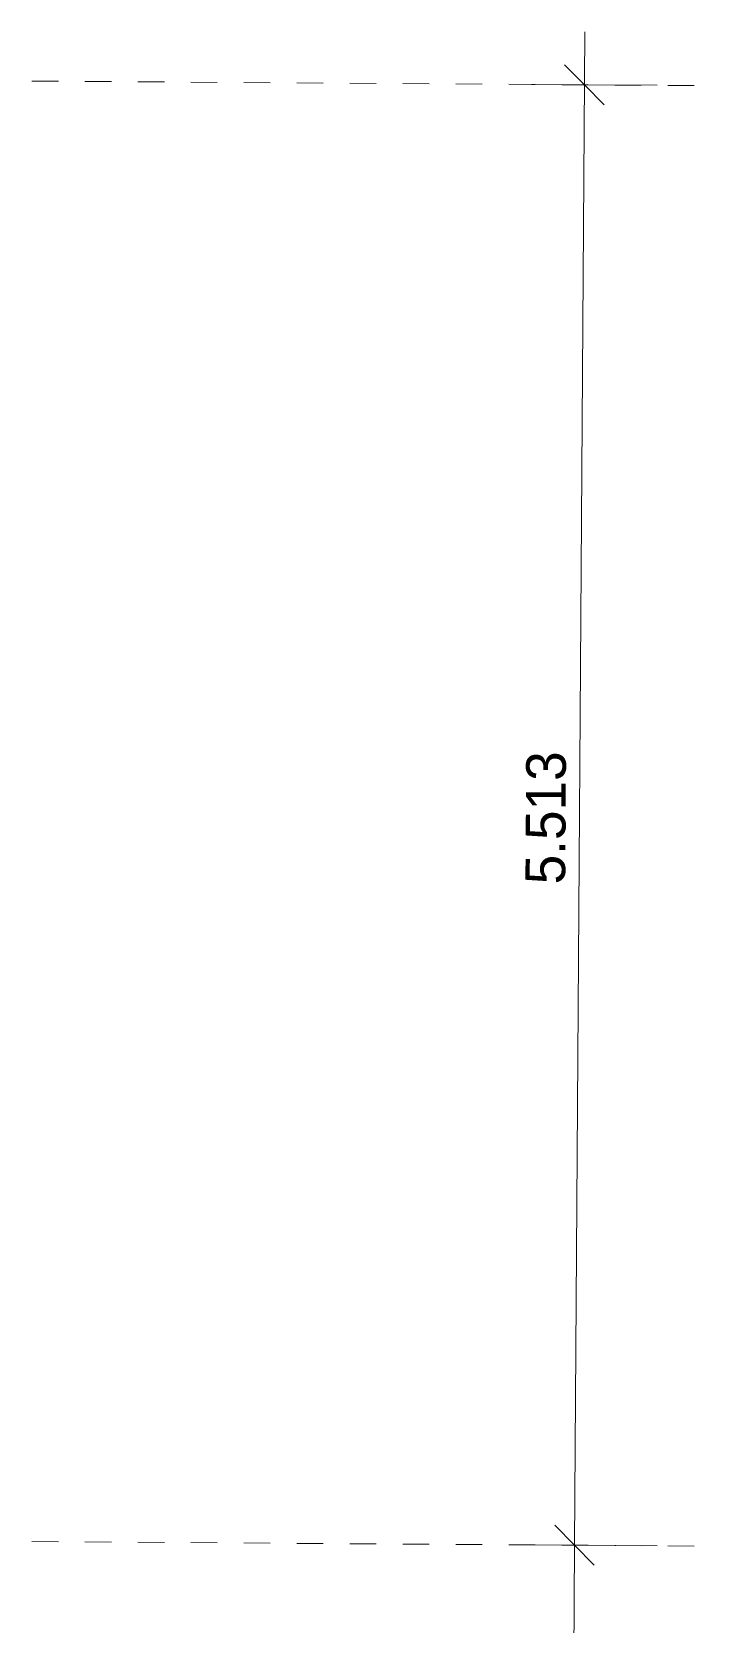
# Model space of a CAD drawing. Header units: metres. Extents: x 3 to 183, y -124 to 10.
# Drawn here: x 21.01 to 23.57, y -86.4 to -80.39 of the extents above; entities that cross this region are included whole.
import ezdxf

# ---------------------------------------------------------------- set-up
doc = ezdxf.new("R2010")
doc.units = ezdxf.units.M
doc.linetypes.add('Grid Line', pattern=[0.022225, 0.0127, -0.003175, 0.003175, -0.003175])
for name, color, linetype, lineweight in [('A-ANNO-DIMS', 7, 'Continuous', 9), ('A-ANNO-DIMS-100', 7, 'Continuous', 9), ('S-GRID', 7, 'Continuous', 9)]:
    doc.layers.add(name, color=color, linetype=linetype, lineweight=lineweight)
doc.styles.add('Century Gothic_3', font='GOTHIC.TTF', dxfattribs={"height": 0.15})
doc.dimstyles.new('FCA_N_Cotas_E100', dxfattribs={"dimscale": 0.3048, "dimtxt": 0.156625, "dimasz": 0.492126, "dimexe": 0.656168, "dimexo": 0.656168, "dimgap": 0.032808, "dimtad": 1, "dimdec": 3, "dimrnd": 0.001, "dimzin": 0, "dimdsep": 46, "dimtxsty": 'Century Gothic_3', "dimblk1": 'OBLIQUE', "dimblk2": 'OBLIQUE', "dimsah": 1, "dimcen": 0.09, "dimdle": 0.656168, "dimazin": 2, "dimtfac": 1, "dimtdec": 4, "dimtix": 1, "dimtmove": 0, "dimatfit": 3, "dimfxl": 1, "dimtvp": 1, "dimtolj": 1, "dimtzin": 0, "dimarcsym": 2})

# ---------------------------------------------------------------- blocks, each defined once
blk = doc.blocks.new('DIMBLOCK20-NFONDO-ESTANQUE EXT')
at = {"layer": 'A-ANNO-DIMS-100', "lineweight": 35}
for p, q in [((23.0533, -86.101), (22.9788, -86.0255)), ((23.0533, -86.101), (23.1278, -86.1765)), ((23.0161, -91.6134), (22.9416, -91.5379)), ((23.0161, -91.6134), (23.0906, -91.6889))]:
    blk.add_line(p, q, dxfattribs=at)
at = {"layer": 'A-ANNO-DIMS-100'}
for p, q in [((23.0533, -86.101), (22.8533, -86.0996)), ((23.0161, -91.6134), (23.0533, -86.101)), ((23.0533, -86.101), (23.3651, -86.1031)), ((23.0161, -91.6134), (22.8161, -91.6121)), ((23.0161, -91.6134), (23.3651, -91.6158))]:
    blk.add_line(p, q, dxfattribs=at)
at = {"layer": 'A-ANNO-DIMS-100', "color": 0, "insert": (22.8307, -89.1181), "char_height": 0.15, "width": 0.629484, "attachment_point": 1, "rotation": 89.61383, "line_spacing_factor": 0.984502, "style": 'Century Gothic_3'}
blk.add_mtext('5.513', dxfattribs=at)
blk = doc.blocks.new('_Oblique')
at = {"color": 0, "linetype": 'ByBlock', "lineweight": -2}
blk.add_line((-0.5, -0.5), (0.5, 0.5), dxfattribs=at)
blk = doc.blocks.new('DIMBLOCK21-NFONDO-ESTANQUE EXT')
at = {"layer": 'A-ANNO-DIMS-100'}
for p, q in [((23.0533, -86.101), (23.0918, -80.3886)), ((23.0904, -80.5886), (22.8905, -80.5872)), ((23.0904, -80.5886), (23.3651, -80.5904)), ((23.0533, -86.101), (22.8533, -86.0996)), ((23.0533, -86.101), (23.3651, -86.1031))]:
    blk.add_line(p, q, dxfattribs=at)
at = {"layer": 'A-ANNO-DIMS-100', "lineweight": 35}
for p, q in [((23.0904, -80.5886), (23.016, -80.5131)), ((23.0904, -80.5886), (23.1649, -80.6641)), ((23.0533, -86.101), (22.9788, -86.0255)), ((23.0533, -86.101), (23.1278, -86.1765))]:
    blk.add_line(p, q, dxfattribs=at)
at = {"layer": 'A-ANNO-DIMS-100', "color": 0, "insert": (22.8678, -83.6057), "char_height": 0.15, "width": 0.629484, "attachment_point": 1, "rotation": 89.61383, "line_spacing_factor": 0.984502, "style": 'Century Gothic_3'}
blk.add_mtext('5.513', dxfattribs=at)

msp = doc.modelspace()

# ---------------------------------------------------------------- linework, layer by layer
at = {"layer": 'S-GRID', "color": 254, "linetype": 'Grid Line', "true_color": 0xd4d4d4}
for p, q in [((23.5052, -80.5914), (21.0053, -80.5745)), ((23.5052, -86.104), (21.0053, -86.0872))]:
    msp.add_line(p, q, dxfattribs=at)

# ---------------------------------------------------------------- dimensions: what is measured, and where the dimension line sits
at = {"layer": 'A-ANNO-DIMS'}
for base, p1, p2, picture, middle in [((23.09045, -80.58857), (23.56511, -86.10444), (23.56511, -80.59177), 'DIMBLOCK21-NFONDO-ESTANQUE EXT', (22.9831, -83.34418)), ((23.0533, -86.101), (23.5651, -91.6171), (23.5651, -86.1044), 'DIMBLOCK20-NFONDO-ESTANQUE EXT', (22.9459, -88.8566))]:
    dim = msp.add_linear_dim(base=base, p1=p1, p2=p2, angle=89.61383, dimstyle='FCA_N_Cotas_E100', override={"dimpost": '<>', "dimfxl": 5.512676}, dxfattribs=at)
    dim.commit()
    dim.dimension.update_dxf_attribs({"geometry": picture, "text_midpoint": middle})

doc.saveas('drawing.dxf')
